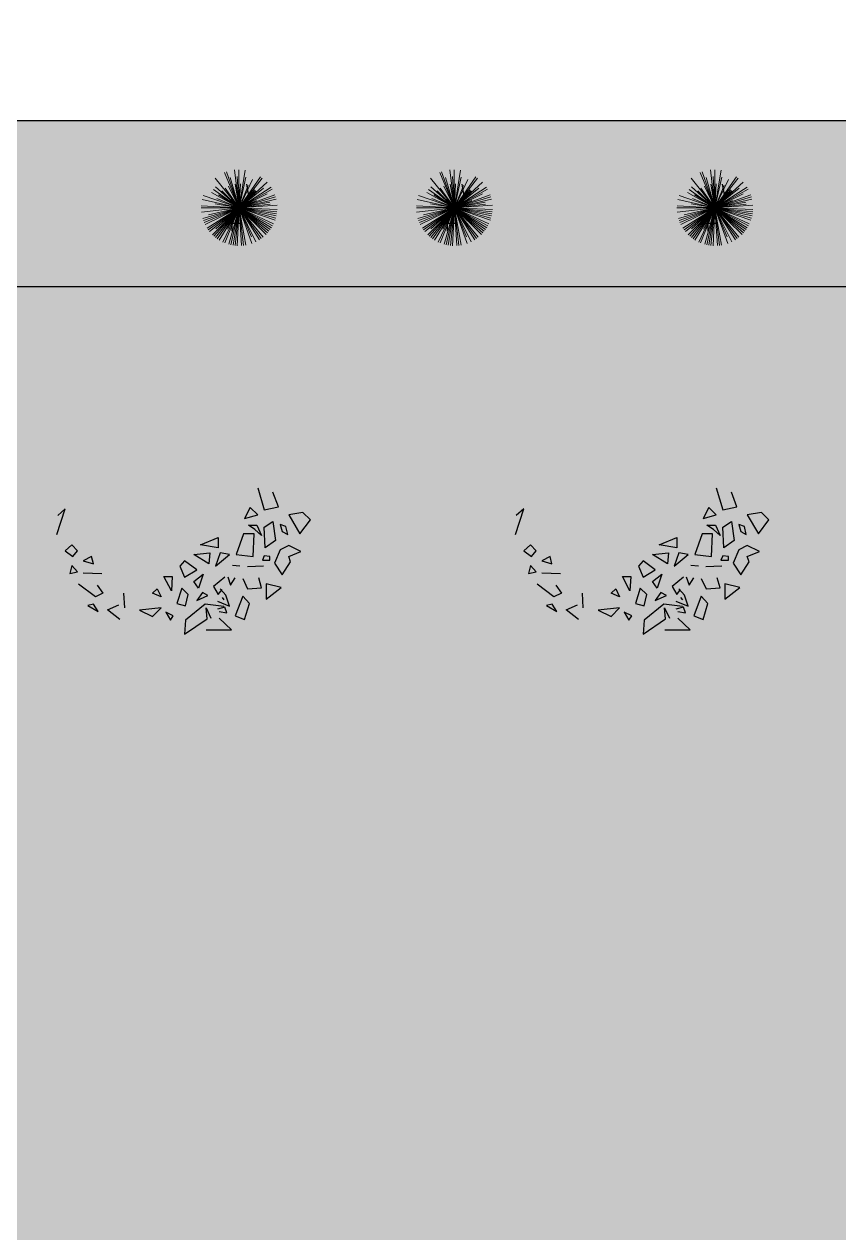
# Model space of a CAD drawing. Header units: millimetres. Extents: x -1544140 to 7445918, y -1294905 to 2019878.
# Drawn here: x 2053626 to 2055475, y 32585 to 35326 of the extents above; entities that cross this region are included whole.
import ezdxf

# ---------------------------------------------------------------- set-up
doc = ezdxf.new("R2010")
doc.units = ezdxf.units.MM
doc.header["$MEASUREMENT"] = 0
doc.layers.add('marc det', color=74, linetype='Continuous', lineweight=18)
picture_1 = doc.add_image_def('image5.png', size_in_pixel=(1482, 826))

msp = doc.modelspace()

# ---------------------------------------------------------------- hatches: boundary and pattern name
at = {"true_color": 0x8dc133, "transparency": 33554687}
h = msp.add_hatch(color=65, dxfattribs=at)
h.dxf.hatch_style = 1
h.paths.add_polyline_path([(2058372.1, 31146.3, -0.388077), (2057965.2, 30688), (2053469.6, 30688, -0.416277), (2052635.9, 31290.8), (2052635.9, 34182.4, -0.394381), (2053167, 35107.6), (2057632.6, 35107.6, -0.352206), (2058372.1, 34526.8)])
h.paths.add_polyline_path([(2053433.3, 31063.9, -0.417198), (2053011.8, 31325.5), (2053011.8, 34233.1, -0.386529), (2053233, 34731.7), (2057635.1, 34731.7, -0.326949), (2057996.2, 34476.3), (2057996.2, 31063.9)], flags=16)
at = {"true_color": 0xb8d93f, "transparency": 33554687}
h = msp.add_hatch(color=63, dxfattribs=at)
h.dxf.hatch_style = 1
h.paths.add_polyline_path([(2057996.2, 34476.3, 0.326949), (2057635.1, 34731.7), (2053233, 34731.7, 0.386529), (2053011.8, 34233.1), (2053011.8, 31325.5, 0.417198), (2053433.3, 31063.9), (2057937.4, 31063.9, 0.351898), (2057996.2, 31142.5)])
at = {"layer": 'marc det'}
for points in [[(2053838.1, 34476.2), (2053781.6, 34461.1), (2053763, 34437.2), (2053729, 34389.4), (2053693.1, 34385.2), (2053688.3, 34343.9), (2053702.1, 34326.5), (2053691.8, 34300.2), (2053652.1, 34225.9), (2053664.9, 34200.2), (2053686.7, 34168.2), (2053687.1, 34140), (2053643.8, 34123.4), (2053704.1, 34119.1), (2053696.6, 34091.5), (2053716.2, 34071.1), (2053718.6, 34045.4), (2053748.3, 34012.9), (2053758, 33976.5), (2053785.4, 33955.7), (2053805.3, 33959.6), (2053831.5, 33944.6), (2053843.4, 33910.6), (2053851.8, 33867.9), (2053861, 33900), (2053889.5, 33925.7), (2053925.3, 33914.6), (2053949, 33899.1), (2053978.1, 33908.9), (2054009.2, 33909), (2054029.1, 33886.7), (2054036.9, 33912.4), (2054069.5, 33930.9), (2054103.4, 33929.5), (2054138.8, 33946.6), (2054149.5, 33970.8), (2054168.3, 33980.6), (2054193.2, 33985.5), (2054202, 34019.5), (2054218.8, 34038.9), (2054264.4, 34043.9), (2054299.4, 34036.6), (2054269.6, 34057), (2054247.2, 34078.8), (2054248.3, 34099.2), (2054268.7, 34127.4), (2054285.3, 34160.9), (2054282.5, 34188.6), (2054287.3, 34256.1), (2054343.6, 34285.3), (2054274.7, 34280.8), (2054255.5, 34312.3), (2054252.3, 34341.9), (2054231.4, 34382.2), (2054206.6, 34403.5), (2054195.1, 34435.5), (2054169.6, 34446.7), (2054136.5, 34470.4), (2054109.2, 34467.7), (2054109.9, 34513.6), (2054080.8, 34477.6), (2054070.1, 34505.7), (2054055.8, 34513), (2054021.2, 34523.1), (2054014, 34514.9), (2053950.3, 34510.4), (2053932.7, 34521), (2053901.5, 34508.8), (2053877.5, 34512.2), (2053853.3, 34543.7), (2053830.7, 34579.6), (2053840, 34545.2), (2053849.6, 34496.6)], [(2054878.4, 34476.2), (2054821.9, 34461.1), (2054803.3, 34437.2), (2054769.3, 34389.4), (2054733.4, 34385.2), (2054728.6, 34343.9), (2054742.4, 34326.5), (2054732.1, 34300.2), (2054692.4, 34225.9), (2054705.2, 34200.2), (2054727, 34168.2), (2054727.4, 34140), (2054684.1, 34123.4), (2054744.4, 34119.1), (2054736.9, 34091.5), (2054756.5, 34071.1), (2054758.9, 34045.4), (2054788.6, 34012.9), (2054798.3, 33976.5), (2054825.7, 33955.7), (2054845.6, 33959.6), (2054871.8, 33944.6), (2054883.7, 33910.6), (2054892.1, 33867.9), (2054901.3, 33900), (2054929.8, 33925.7), (2054965.6, 33914.6), (2054989.3, 33899.1), (2055018.4, 33908.9), (2055049.5, 33909), (2055069.4, 33886.7), (2055077.2, 33912.4), (2055109.8, 33930.9), (2055143.6, 33929.5), (2055179.1, 33946.6), (2055189.8, 33970.8), (2055208.6, 33980.6), (2055233.5, 33985.5), (2055242.3, 34019.5), (2055259.1, 34038.9), (2055304.7, 34043.9), (2055339.7, 34036.6), (2055309.9, 34057), (2055287.5, 34078.8), (2055288.6, 34099.2), (2055308.9, 34127.4), (2055325.6, 34160.9), (2055322.8, 34188.6), (2055327.6, 34256.1), (2055383.9, 34285.3), (2055315, 34280.8), (2055295.8, 34312.3), (2055292.6, 34341.9), (2055271.7, 34382.2), (2055246.9, 34403.5), (2055235.4, 34435.5), (2055209.9, 34446.7), (2055176.8, 34470.4), (2055149.5, 34467.7), (2055150.2, 34513.6), (2055121.1, 34477.6), (2055110.4, 34505.7), (2055096.1, 34513), (2055061.5, 34523.1), (2055054.3, 34514.9), (2054990.6, 34510.4), (2054973, 34521), (2054941.8, 34508.8), (2054917.8, 34512.2), (2054893.5, 34543.7), (2054871, 34579.6), (2054880.3, 34545.2), (2054889.9, 34496.6)]]:
    msp.add_hatch(color=102, dxfattribs=at).paths.add_polyline_path(points)

# ---------------------------------------------------------------- linework, layer by layer
at = {"color": 116, "lineweight": -2, "true_color": 0x136734}
for p, q in [((2054136.3, 34936), (2054131.4, 34963.6)), ((2054624.6, 34936), (2054619.8, 34963.6)), ((2055215.8, 34936), (2055210.9, 34963.6))]:
    msp.add_line(p, q, dxfattribs=at)
at = {"color": 116, "true_color": 0x136734}
for p, q in [((2054079.6, 34875.1), (2054116.2, 34875.1)), ((2054097.9, 34893.4), (2054097.9, 34856.8)), ((2054568, 34875.1), (2054604.5, 34875.1)), ((2054586.3, 34893.4), (2054586.3, 34856.8)), ((2055159.1, 34875.1), (2055195.7, 34875.1)), ((2055177.4, 34893.4), (2055177.4, 34856.8))]:
    msp.add_line(p, q, dxfattribs=at)
at = {"color": 96}
for p, q in [((2054156.4, 34275), (2054171.3, 34225.1)), ((2055196.7, 34275), (2055211.6, 34225.1)), ((2054203.3, 34231.7), (2054190.5, 34265)), ((2055243.6, 34231.7), (2055230.8, 34265)), ((2053700.6, 34168.6), (2053719.7, 34226.8)), ((2053719.7, 34226.8), (2053702.7, 34211.8)), ((2054139.3, 34230.1), (2054126.6, 34205.2)), ((2054156.4, 34213.5), (2054139.3, 34230.1)), ((2054171.3, 34225.1), (2054203.3, 34231.7)), ((2054258.6, 34218.5), (2054226.7, 34213.5)), ((2054275.7, 34201.8), (2054258.6, 34218.5)), ((2054740.9, 34168.6), (2054760, 34226.8)), ((2054760, 34226.8), (2054743, 34211.8)), ((2055179.6, 34230.1), (2055166.9, 34205.2)), ((2055196.7, 34213.5), (2055179.6, 34230.1)), ((2055211.6, 34225.1), (2055243.6, 34231.7)), ((2055298.9, 34218.5), (2055267, 34213.5)), ((2055316, 34201.8), (2055298.9, 34218.5)), ((2054126.6, 34205.2), (2054156.4, 34213.5)), ((2054135.1, 34190.2), (2054154.3, 34190.2)), ((2054150, 34180.2), (2054135.1, 34190.2)), ((2054154.3, 34190.2), (2054164.9, 34166.9)), ((2054171.3, 34185.2), (2054190.5, 34198.5)), ((2054190.5, 34198.5), (2054196.9, 34155.3)), ((2054220.3, 34186.9), (2054207.5, 34191.9)), ((2054207.5, 34191.9), (2054211.8, 34175.3)), ((2054226.7, 34213.5), (2054252.2, 34170.3)), ((2054252.2, 34170.3), (2054275.7, 34201.8)), ((2055166.9, 34205.2), (2055196.7, 34213.5)), ((2055175.4, 34190.2), (2055194.6, 34190.2)), ((2055190.3, 34180.2), (2055175.4, 34190.2)), ((2055194.6, 34190.2), (2055205.2, 34166.9)), ((2055211.6, 34185.2), (2055230.8, 34198.5)), ((2055230.8, 34198.5), (2055237.2, 34155.3)), ((2055260.6, 34186.9), (2055247.8, 34191.9)), ((2055247.8, 34191.9), (2055252.1, 34175.3)), ((2055267, 34213.5), (2055292.5, 34170.3)), ((2055292.5, 34170.3), (2055316, 34201.8)), ((2054026.5, 34145.4), (2054066.9, 34162)), ((2054066.9, 34162), (2054066.9, 34138.7)), ((2054124.4, 34170.3), (2054107.4, 34123.7)), ((2054147.9, 34170.3), (2054124.4, 34170.3)), ((2054145.7, 34118.8), (2054147.9, 34170.3)), ((2054164.9, 34166.9), (2054150, 34180.2)), ((2054173.4, 34138.7), (2054171.3, 34185.2)), ((2054211.8, 34175.3), (2054224.6, 34168.6)), ((2054224.6, 34168.6), (2054220.3, 34186.9)), ((2055066.8, 34145.4), (2055107.2, 34162)), ((2055107.2, 34162), (2055107.2, 34138.7)), ((2055164.7, 34170.3), (2055147.7, 34123.7)), ((2055188.2, 34170.3), (2055164.7, 34170.3)), ((2055186, 34118.8), (2055188.2, 34170.3)), ((2055205.2, 34166.9), (2055190.3, 34180.2)), ((2055213.7, 34138.7), (2055211.6, 34185.2)), ((2055252.1, 34175.3), (2055264.8, 34168.6)), ((2055264.8, 34168.6), (2055260.6, 34186.9)), ((2053734.6, 34145.4), (2053719.7, 34132.1)), ((2053747.4, 34132.1), (2053734.6, 34145.4)), ((2054066.9, 34138.7), (2054026.5, 34145.4)), ((2054196.9, 34155.3), (2054173.4, 34138.7)), ((2054207.5, 34133.7), (2054194.7, 34103.8)), ((2054226.7, 34143.7), (2054207.5, 34133.7)), ((2054254.4, 34130.4), (2054226.7, 34143.7)), ((2054774.9, 34145.4), (2054760, 34132.1)), ((2054787.7, 34132.1), (2054774.9, 34145.4)), ((2055107.2, 34138.7), (2055066.8, 34145.4)), ((2055237.2, 34155.3), (2055213.7, 34138.7)), ((2055247.8, 34133.7), (2055235, 34103.8)), ((2055267, 34143.7), (2055247.8, 34133.7)), ((2055294.7, 34130.4), (2055267, 34143.7)), ((2053719.7, 34132.1), (2053736.8, 34118.8)), ((2053736.8, 34118.8), (2053747.4, 34132.1)), ((2053779.4, 34118.8), (2053760.2, 34108.8)), ((2053760.2, 34108.8), (2053783.6, 34102.1)), ((2053783.6, 34102.1), (2053779.4, 34118.8)), ((2053990.2, 34108.8), (2053979.6, 34097.2)), ((2054017.9, 34088.9), (2053990.2, 34108.8)), ((2054011.5, 34123.7), (2054047.8, 34127.1)), ((2054045.6, 34102.1), (2054011.5, 34123.7)), ((2054047.8, 34127.1), (2054045.6, 34102.1)), ((2054071.2, 34127.1), (2054060.5, 34097.2)), ((2054060.5, 34097.2), (2054092.5, 34123.7)), ((2054092.5, 34123.7), (2054071.2, 34127.1)), ((2054107.4, 34123.7), (2054145.7, 34118.8)), ((2054171.3, 34120.4), (2054167, 34110.4)), ((2054167, 34110.4), (2054184.1, 34110.4)), ((2054184.1, 34118.8), (2054171.3, 34120.4)), ((2054184.1, 34110.4), (2054184.1, 34118.8)), ((2054211.8, 34077.2), (2054231, 34107.1)), ((2054226.7, 34118.8), (2054254.4, 34130.4)), ((2054231, 34107.1), (2054226.7, 34118.8)), ((2054760, 34132.1), (2054777.1, 34118.8)), ((2054777.1, 34118.8), (2054787.7, 34132.1)), ((2054819.7, 34118.8), (2054800.5, 34108.8)), ((2054800.5, 34108.8), (2054823.9, 34102.1)), ((2054823.9, 34102.1), (2054819.7, 34118.8)), ((2055030.5, 34108.8), (2055019.9, 34097.2)), ((2055058.2, 34088.9), (2055030.5, 34108.8)), ((2055051.8, 34123.7), (2055088.1, 34127.1)), ((2055085.9, 34102.1), (2055051.8, 34123.7)), ((2055088.1, 34127.1), (2055085.9, 34102.1)), ((2055111.5, 34127.1), (2055100.8, 34097.2)), ((2055100.8, 34097.2), (2055132.8, 34123.7)), ((2055132.8, 34123.7), (2055111.5, 34127.1)), ((2055147.7, 34123.7), (2055186, 34118.8)), ((2055211.6, 34120.4), (2055207.3, 34110.4)), ((2055207.3, 34110.4), (2055224.4, 34110.4)), ((2055224.4, 34118.8), (2055211.6, 34120.4)), ((2055224.4, 34110.4), (2055224.4, 34118.8)), ((2055252.1, 34077.2), (2055271.2, 34107.1)), ((2055267, 34118.8), (2055294.7, 34130.4)), ((2055271.2, 34107.1), (2055267, 34118.8)), ((2053734.6, 34098.8), (2053730.4, 34080.6)), ((2053730.4, 34080.6), (2053747.4, 34083.9)), ((2053747.4, 34083.9), (2053734.6, 34098.8)), ((2053760.2, 34082.2), (2053802.8, 34080.6)), ((2053979.6, 34097.2), (2053990.2, 34072.2)), ((2053990.2, 34072.2), (2054017.9, 34088.9)), ((2054011.5, 34062.3), (2054032.8, 34078.9)), ((2054032.8, 34078.9), (2054022.2, 34047.3)), ((2054115.9, 34097.2), (2054098.9, 34098.8)), ((2054169.2, 34097.2), (2054133, 34095.5)), ((2054194.7, 34103.8), (2054211.8, 34077.2)), ((2054774.9, 34098.8), (2054770.7, 34080.6)), ((2054770.7, 34080.6), (2054787.7, 34083.9)), ((2054787.7, 34083.9), (2054774.9, 34098.8)), ((2054800.5, 34082.2), (2054843.1, 34080.6)), ((2055019.9, 34097.2), (2055030.5, 34072.2)), ((2055030.5, 34072.2), (2055058.2, 34088.9)), ((2055051.8, 34062.3), (2055073.1, 34078.9)), ((2055073.1, 34078.9), (2055062.5, 34047.3)), ((2055156.2, 34097.2), (2055139.2, 34098.8)), ((2055209.5, 34097.2), (2055173.3, 34095.5)), ((2055235, 34103.8), (2055252.1, 34077.2)), ((2053788, 34027.6), (2053749.7, 34055.9)), ((2053792.3, 34054.2), (2053805, 34035.9)), ((2053960.4, 34040.7), (2053943.4, 34073.9)), ((2053943.4, 34073.9), (2053962.6, 34073.9)), ((2053962.6, 34073.9), (2053960.4, 34040.7)), ((2054022.2, 34047.3), (2054011.5, 34062.3)), ((2054081.8, 34072.2), (2054056.3, 34050.6)), ((2054056.3, 34050.6), (2054066.9, 34032.4)), ((2054088.3, 34072.5), (2054094.7, 34054.2)), ((2054094.7, 34054.2), (2054105.4, 34070.8)), ((2054122.4, 34069.1), (2054133.1, 34045.9)), ((2054165, 34047.6), (2054158.6, 34070.8)), ((2054209.6, 34049), (2054175.6, 34057.3)), ((2054175.6, 34057.3), (2054175.6, 34022.4)), ((2054828.3, 34027.6), (2054790, 34055.9)), ((2054832.6, 34054.2), (2054845.3, 34035.9)), ((2055000.7, 34040.7), (2054983.7, 34073.9)), ((2054983.7, 34073.9), (2055002.8, 34073.9)), ((2055002.8, 34073.9), (2055000.7, 34040.7)), ((2055062.5, 34047.3), (2055051.8, 34062.3)), ((2055122.1, 34072.2), (2055096.6, 34050.6)), ((2055096.6, 34050.6), (2055107.2, 34032.4)), ((2055128.6, 34072.5), (2055135, 34054.2)), ((2055135, 34054.2), (2055145.7, 34070.8)), ((2055162.7, 34069.1), (2055173.4, 34045.9)), ((2055205.3, 34047.6), (2055198.9, 34070.8)), ((2055249.9, 34049), (2055215.9, 34057.3)), ((2055215.9, 34057.3), (2055215.9, 34022.4)), ((2053805, 34035.9), (2053788, 34027.6)), ((2053851.8, 34035.7), (2053853.9, 34002.5)), ((2053917.8, 34035.7), (2053928.5, 34045.6)), ((2053937, 34027.4), (2053917.8, 34035.7)), ((2053928.5, 34045.6), (2053937, 34027.4)), ((2053983.8, 34047.3), (2053973.2, 34012.4)), ((2053998.8, 34032.4), (2053983.8, 34047.3)), ((2053992.4, 34007.4), (2053998.8, 34032.4)), ((2054030.7, 34037.4), (2054017.9, 34019.1)), ((2054017.9, 34019.1), (2054043.5, 34030.7)), ((2054043.5, 34030.7), (2054030.7, 34037.4)), ((2054066.9, 34032.4), (2054075.5, 34044)), ((2054084.1, 34030.9), (2054071.3, 34045.9)), ((2054075.5, 34025.7), (2054079.7, 34020.7)), ((2054092.6, 34006), (2054084.1, 34030.9)), ((2054122.4, 34029.3), (2054105.4, 33984.4)), ((2054137.3, 34012.6), (2054122.4, 34029.3)), ((2054133.1, 34045.9), (2054165, 34047.6)), ((2054175.6, 34022.4), (2054209.6, 34049)), ((2054845.3, 34035.9), (2054828.3, 34027.6)), ((2054892.1, 34035.7), (2054894.2, 34002.5)), ((2054958.1, 34035.7), (2054968.8, 34045.6)), ((2054977.3, 34027.4), (2054958.1, 34035.7)), ((2054968.8, 34045.6), (2054977.3, 34027.4)), ((2055024.1, 34047.3), (2055013.5, 34012.4)), ((2055039.1, 34032.4), (2055024.1, 34047.3)), ((2055032.7, 34007.4), (2055039.1, 34032.4)), ((2055071, 34037.4), (2055058.2, 34019.1)), ((2055058.2, 34019.1), (2055083.8, 34030.7)), ((2055083.8, 34030.7), (2055071, 34037.4)), ((2055107.2, 34032.4), (2055115.8, 34044)), ((2055124.4, 34030.9), (2055111.6, 34045.9)), ((2055115.8, 34025.7), (2055120, 34020.7)), ((2055132.9, 34006), (2055124.4, 34030.9)), ((2055162.7, 34029.3), (2055145.7, 33984.4)), ((2055177.6, 34012.6), (2055162.7, 34029.3)), ((2055173.4, 34045.9), (2055205.3, 34047.6)), ((2055215.9, 34022.4), (2055249.9, 34049)), ((2053783.7, 34011), (2053771, 34007.7)), ((2053771, 34007.7), (2053794.4, 33994.4)), ((2053794.4, 33994.4), (2053783.7, 34011)), ((2053815.7, 33997.7), (2053841.3, 34009.3)), ((2053843.4, 33976.1), (2053815.7, 33997.7)), ((2053937, 34002.5), (2053888, 33997.5)), ((2053888, 33997.5), (2053917.8, 33982.5)), ((2053917.8, 33982.5), (2053937, 34002.5)), ((2053973.2, 34012.4), (2053992.4, 34007.4)), ((2054037.1, 34010.8), (2053992.4, 33974.2)), ((2054079.7, 34005.8), (2054037.1, 34010.8)), ((2054041.4, 33977.5), (2054039.2, 34002.5)), ((2054039.2, 34002.5), (2054049.9, 33979.2)), ((2054064.9, 34017.6), (2054092.6, 34006)), ((2054082, 34004.4), (2054064.9, 33999.4)), ((2054086.2, 33991.1), (2054082, 34004.4)), ((2054126.7, 33976.1), (2054137.3, 34012.6)), ((2054824, 34011), (2054811.3, 34007.7)), ((2054811.3, 34007.7), (2054834.7, 33994.4)), ((2054834.7, 33994.4), (2054824, 34011)), ((2054856, 33997.7), (2054881.6, 34009.3)), ((2054883.7, 33976.1), (2054856, 33997.7)), ((2054977.3, 34002.5), (2054928.3, 33997.5)), ((2054928.3, 33997.5), (2054958.1, 33982.5)), ((2054958.1, 33982.5), (2054977.3, 34002.5)), ((2055013.5, 34012.4), (2055032.7, 34007.4)), ((2055077.4, 34010.8), (2055032.7, 33974.2)), ((2055120, 34005.8), (2055077.4, 34010.8)), ((2055081.7, 33977.5), (2055079.5, 34002.5)), ((2055079.5, 34002.5), (2055090.2, 33979.2)), ((2055105.2, 34017.6), (2055132.9, 34006)), ((2055122.3, 34004.4), (2055105.2, 33999.4)), ((2055126.5, 33991.1), (2055122.3, 34004.4)), ((2055167, 33976.1), (2055177.6, 34012.6)), ((2053964.7, 33984.2), (2053947.6, 33992.5)), ((2053947.6, 33992.5), (2053958.3, 33974.2)), ((2053958.3, 33974.2), (2053964.7, 33984.2)), ((2053990.2, 33942.6), (2054041.4, 33977.5)), ((2053992.4, 33974.2), (2053990.2, 33942.6)), ((2054069.2, 33994.4), (2054086.2, 33991.1)), ((2054096.9, 33952.8), (2054069.2, 33979.4)), ((2054105.4, 33984.4), (2054126.7, 33976.1)), ((2055005, 33984.2), (2054987.9, 33992.5)), ((2054987.9, 33992.5), (2054998.6, 33974.2)), ((2054998.6, 33974.2), (2055005, 33984.2)), ((2055030.5, 33942.6), (2055081.7, 33977.5)), ((2055032.7, 33974.2), (2055030.5, 33942.6)), ((2055109.5, 33994.4), (2055126.5, 33991.1)), ((2055137.2, 33952.8), (2055109.5, 33979.4)), ((2055145.7, 33984.4), (2055167, 33976.1)), ((2054039.3, 33952.8), (2054096.9, 33952.8)), ((2055079.6, 33952.8), (2055137.2, 33952.8))]:
    msp.add_line(p, q, dxfattribs=at)
for points in [[(2053167, 35107.6), (2057649.8, 35107.6)], [(2053233, 34731.7), (2057649.8, 34731.7)]]:
    msp.add_lwpolyline(points)
at = {"layer": 'marc det', "color": 116, "true_color": 0x136734}
for p, q in [((2054114.2, 34910.1), (2054080.7, 34989.6)), ((2054114.2, 34910.1), (2054085.2, 34991.3)), ((2054114.2, 34910.1), (2054104, 34995.7)), ((2054114.2, 34910.1), (2054113.7, 34996.3)), ((2054114.2, 34910.1), (2054128.1, 34995.2)), ((2054602.5, 34910.1), (2054569.1, 34989.6)), ((2054602.5, 34910.1), (2054573.6, 34991.3)), ((2054602.5, 34910.1), (2054592.4, 34995.7)), ((2054602.5, 34910.1), (2054602, 34996.3)), ((2054602.5, 34910.1), (2054616.5, 34995.2)), ((2055193.7, 34910.1), (2055160.2, 34989.6)), ((2055193.7, 34910.1), (2055164.7, 34991.3)), ((2055193.7, 34910.1), (2055183.5, 34995.7)), ((2055193.7, 34910.1), (2055193.2, 34996.3)), ((2055193.7, 34910.1), (2055207.6, 34995.2)), ((2054114.2, 34910.1), (2054060, 34977.2)), ((2054114.2, 34910.1), (2054060.7, 34957.3)), ((2054114.2, 34910.1), (2054090.2, 34959.2)), ((2054114.2, 34910.1), (2054094.1, 34978.3)), ((2054114.2, 34910.1), (2054104.8, 34963.8)), ((2054114.2, 34910.1), (2054109.8, 34980.9)), ((2054113.4, 34909.2), (2054162.9, 34979.8)), ((2054162.9, 34979.8), (2054113.4, 34909.2)), ((2054113.4, 34909.2), (2054166.7, 34976.9)), ((2054114.2, 34910.1), (2054129.6, 34979.3)), ((2054114.2, 34910.1), (2054144.5, 34974.1)), ((2054114.2, 34910.1), (2054178.1, 34967.9)), ((2054114.2, 34910.1), (2054116.9, 34964.5)), ((2054114.2, 34910.1), (2054134.7, 34960.4)), ((2054114.2, 34910.1), (2054186.9, 34956.4)), ((2054602.5, 34910.1), (2054548.4, 34977.2)), ((2054602.5, 34910.1), (2054549.1, 34957.3)), ((2054602.5, 34910.1), (2054578.5, 34959.2)), ((2054602.5, 34910.1), (2054582.5, 34978.3)), ((2054602.5, 34910.1), (2054593.1, 34963.8)), ((2054602.5, 34910.1), (2054598.1, 34980.9)), ((2054601.7, 34909.2), (2054651.2, 34979.8)), ((2054651.2, 34979.8), (2054601.7, 34909.2)), ((2054601.7, 34909.2), (2054655.1, 34976.9)), ((2054602.5, 34910.1), (2054617.9, 34979.3)), ((2054602.5, 34910.1), (2054632.9, 34974.1)), ((2054602.5, 34910.1), (2054666.5, 34967.9)), ((2054602.5, 34910.1), (2054605.3, 34964.5)), ((2054602.5, 34910.1), (2054623, 34960.4)), ((2054602.5, 34910.1), (2054675.3, 34956.4)), ((2055193.7, 34910.1), (2055139.6, 34977.2)), ((2055193.7, 34910.1), (2055140.2, 34957.3)), ((2055193.7, 34910.1), (2055169.7, 34959.2)), ((2055193.7, 34910.1), (2055173.6, 34978.3)), ((2055193.7, 34910.1), (2055184.3, 34963.8)), ((2055193.7, 34910.1), (2055189.3, 34980.9)), ((2055192.9, 34909.2), (2055242.4, 34979.8)), ((2055242.4, 34979.8), (2055192.9, 34909.2)), ((2055192.9, 34909.2), (2055246.2, 34976.9)), ((2055193.7, 34910.1), (2055209.1, 34979.3)), ((2055193.7, 34910.1), (2055224, 34974.1)), ((2055193.7, 34910.1), (2055257.6, 34967.9)), ((2055193.7, 34910.1), (2055196.4, 34964.5)), ((2055193.7, 34910.1), (2055214.2, 34960.4)), ((2055193.7, 34910.1), (2055266.4, 34956.4)), ((2054114.2, 34910.1), (2054030, 34928.8)), ((2054114.2, 34910.1), (2054032.7, 34938.1)), ((2054114.2, 34910.1), (2054051.5, 34944.3)), ((2054114.2, 34910.1), (2054055.7, 34951.1)), ((2054055.7, 34951.1), (2054114.2, 34910.1)), ((2054114.2, 34910.1), (2054063.3, 34930.9)), ((2054114.2, 34910.1), (2054067.5, 34939.1)), ((2054114.2, 34910.1), (2054075.2, 34948.6)), ((2054114.2, 34910.1), (2054082.3, 34954.6)), ((2054114.2, 34910.1), (2054169.3, 34954.6)), ((2054114.2, 34910.1), (2054189.4, 34952.3)), ((2054114.2, 34910.1), (2054150.1, 34950.8)), ((2054114.2, 34910.1), (2054152.4, 34948.7)), ((2054114.2, 34910.1), (2054177.8, 34941.2)), ((2054114.2, 34910.1), (2054195.4, 34939.1)), ((2054114.2, 34910.1), (2054196.9, 34934.5)), ((2054114.2, 34910.1), (2054198.1, 34929.8)), ((2054602.5, 34910.1), (2054518.4, 34928.8)), ((2054602.5, 34910.1), (2054521, 34938.1)), ((2054602.5, 34910.1), (2054539.8, 34944.3)), ((2054602.5, 34910.1), (2054544.1, 34951.1)), ((2054544.1, 34951.1), (2054602.5, 34910.1)), ((2054602.5, 34910.1), (2054551.6, 34930.9)), ((2054602.5, 34910.1), (2054555.9, 34939.1)), ((2054602.5, 34910.1), (2054563.6, 34948.6)), ((2054602.5, 34910.1), (2054570.6, 34954.6)), ((2054602.5, 34910.1), (2054657.6, 34954.6)), ((2054602.5, 34910.1), (2054677.8, 34952.3)), ((2054602.5, 34910.1), (2054638.5, 34950.8)), ((2054602.5, 34910.1), (2054640.7, 34948.7)), ((2054602.5, 34910.1), (2054666.1, 34941.2)), ((2054602.5, 34910.1), (2054683.8, 34939.1)), ((2054602.5, 34910.1), (2054685.2, 34934.5)), ((2054602.5, 34910.1), (2054686.5, 34929.8)), ((2055193.7, 34910.1), (2055109.5, 34928.8)), ((2055193.7, 34910.1), (2055112.2, 34938.1)), ((2055193.7, 34910.1), (2055131, 34944.3)), ((2055193.7, 34910.1), (2055135.2, 34951.1)), ((2055135.2, 34951.1), (2055193.7, 34910.1)), ((2055193.7, 34910.1), (2055142.8, 34930.9)), ((2055193.7, 34910.1), (2055147, 34939.1)), ((2055193.7, 34910.1), (2055154.7, 34948.6)), ((2055193.7, 34910.1), (2055161.8, 34954.6)), ((2055193.7, 34910.1), (2055248.8, 34954.6)), ((2055193.7, 34910.1), (2055268.9, 34952.3)), ((2055193.7, 34910.1), (2055229.6, 34950.8)), ((2055193.7, 34910.1), (2055231.9, 34948.7)), ((2055193.7, 34910.1), (2055257.3, 34941.2)), ((2055193.7, 34910.1), (2055274.9, 34939.1)), ((2055193.7, 34910.1), (2055276.4, 34934.5)), ((2055193.7, 34910.1), (2055277.6, 34929.8)), ((2054114.2, 34910.1), (2054028, 34909.6)), ((2054114.2, 34910.1), (2054028.1, 34914.4)), ((2054114.2, 34910.1), (2054028.6, 34899.9)), ((2054114.2, 34910.1), (2054031.5, 34885.7)), ((2054114.2, 34910.1), (2054033, 34881.1)), ((2054114.2, 34910.1), (2054034.8, 34876.6)), ((2054114.2, 34910.1), (2054036.8, 34872.2)), ((2054114.2, 34910.1), (2054041.5, 34863.8)), ((2054114.2, 34910.1), (2054044.2, 34859.8)), ((2054114.2, 34910.1), (2054044.4, 34893.7)), ((2054114.2, 34910.1), (2054047.1, 34856)), ((2054114.2, 34910.1), (2054053.6, 34848.8)), ((2054114.2, 34910.1), (2054057.1, 34845.5)), ((2054114.2, 34910.1), (2054059.8, 34919)), ((2054114.2, 34910.1), (2054060.9, 34842.4)), ((2054114.2, 34910.1), (2054061, 34862)), ((2054064.7, 34839.5), (2054114.2, 34910.1)), ((2054114.2, 34910.1), (2054064.7, 34839.5)), ((2054114.2, 34910.1), (2054068.8, 34836.8)), ((2054114.2, 34910.1), (2054077.3, 34832.2)), ((2054114.2, 34910.1), (2054081.7, 34830.3)), ((2054114.2, 34910.1), (2054087.8, 34861.6)), ((2054114.2, 34910.1), (2054090.8, 34827.1)), ((2054114.2, 34910.1), (2054095.5, 34825.9)), ((2054114.2, 34910.1), (2054100.3, 34825)), ((2054114.2, 34910.1), (2054105.1, 34824.4)), ((2054114.2, 34910.1), (2054109.9, 34824)), ((2054114.2, 34910.1), (2054153.9, 34926.8)), ((2054114.2, 34910.1), (2054184, 34922.4)), ((2054114.2, 34910.1), (2054184.6, 34918.5)), ((2054114.2, 34910.1), (2054200.3, 34915.5)), ((2054114.2, 34910.1), (2054200.3, 34905.8)), ((2054114.2, 34910.1), (2054143.2, 34828.9)), ((2054114.2, 34910.1), (2054124.4, 34824.5)), ((2054114.2, 34910.1), (2054129.2, 34825.2)), ((2054114.2, 34910.1), (2054119.6, 34824.1)), ((2054114.2, 34910.1), (2054141.9, 34844.3)), ((2054114.2, 34910.1), (2054152.1, 34832.7)), ((2054114.2, 34910.1), (2054160.5, 34837.4)), ((2054114.2, 34910.1), (2054164.5, 34840.1)), ((2054114.2, 34910.1), (2054168.4, 34843)), ((2054114.2, 34910.1), (2054175.5, 34849.5)), ((2054114.2, 34910.1), (2054178.8, 34853)), ((2054114.2, 34910.1), (2054181.9, 34856.8)), ((2054184.8, 34860.6), (2054114.2, 34910.1)), ((2054114.2, 34910.1), (2054187.5, 34864.7)), ((2054114.2, 34910.1), (2054189.9, 34868.9)), ((2054114.2, 34910.1), (2054192.1, 34873.2)), ((2054114.2, 34910.1), (2054198.4, 34891.4)), ((2054114.2, 34910.1), (2054199.3, 34896.2)), ((2054114.2, 34910.1), (2054199.9, 34901)), ((2054114.2, 34910.1), (2054195.7, 34882.1)), ((2054114.2, 34910.1), (2054197.2, 34886.7)), ((2054602.5, 34910.1), (2054516.3, 34909.6)), ((2054602.5, 34910.1), (2054516.4, 34914.4)), ((2054602.5, 34910.1), (2054516.9, 34899.9)), ((2054602.5, 34910.1), (2054519.8, 34885.7)), ((2054602.5, 34910.1), (2054521.3, 34881.1)), ((2054602.5, 34910.1), (2054523.1, 34876.6)), ((2054602.5, 34910.1), (2054525.1, 34872.2)), ((2054602.5, 34910.1), (2054529.8, 34863.8)), ((2054602.5, 34910.1), (2054532.5, 34859.8)), ((2054602.5, 34910.1), (2054532.7, 34893.7)), ((2054602.5, 34910.1), (2054535.5, 34856)), ((2054602.5, 34910.1), (2054541.9, 34848.8)), ((2054602.5, 34910.1), (2054545.5, 34845.5)), ((2054602.5, 34910.1), (2054548.2, 34919)), ((2054602.5, 34910.1), (2054549.2, 34842.4)), ((2054602.5, 34910.1), (2054549.3, 34862)), ((2054553.1, 34839.5), (2054602.5, 34910.1)), ((2054602.5, 34910.1), (2054553.1, 34839.5)), ((2054602.5, 34910.1), (2054557.1, 34836.8)), ((2054602.5, 34910.1), (2054565.6, 34832.2)), ((2054602.5, 34910.1), (2054570, 34830.3)), ((2054602.5, 34910.1), (2054576.1, 34861.6)), ((2054602.5, 34910.1), (2054579.2, 34827.1)), ((2054602.5, 34910.1), (2054583.9, 34825.9)), ((2054602.5, 34910.1), (2054588.6, 34825)), ((2054602.5, 34910.1), (2054593.4, 34824.4)), ((2054602.5, 34910.1), (2054598.2, 34824)), ((2054602.5, 34910.1), (2054642.3, 34926.8)), ((2054602.5, 34910.1), (2054672.3, 34922.4)), ((2054602.5, 34910.1), (2054672.9, 34918.5)), ((2054602.5, 34910.1), (2054688.6, 34915.5)), ((2054602.5, 34910.1), (2054688.7, 34905.8)), ((2054602.5, 34910.1), (2054631.5, 34828.9)), ((2054602.5, 34910.1), (2054612.7, 34824.5)), ((2054602.5, 34910.1), (2054617.5, 34825.2)), ((2054602.5, 34910.1), (2054607.9, 34824.1)), ((2054602.5, 34910.1), (2054630.3, 34844.3)), ((2054602.5, 34910.1), (2054640.4, 34832.7)), ((2054602.5, 34910.1), (2054648.9, 34837.4)), ((2054602.5, 34910.1), (2054652.9, 34840.1)), ((2054602.5, 34910.1), (2054656.7, 34843)), ((2054602.5, 34910.1), (2054663.9, 34849.5)), ((2054602.5, 34910.1), (2054667.2, 34853)), ((2054602.5, 34910.1), (2054670.3, 34856.8)), ((2054673.2, 34860.6), (2054602.5, 34910.1)), ((2054602.5, 34910.1), (2054675.8, 34864.7)), ((2054602.5, 34910.1), (2054678.3, 34868.9)), ((2054602.5, 34910.1), (2054680.4, 34873.2)), ((2054602.5, 34910.1), (2054686.7, 34891.4)), ((2054602.5, 34910.1), (2054687.6, 34896.2)), ((2054602.5, 34910.1), (2054688.3, 34901)), ((2054602.5, 34910.1), (2054684.1, 34882.1)), ((2054602.5, 34910.1), (2054685.5, 34886.7)), ((2055193.7, 34910.1), (2055107.5, 34909.6)), ((2055193.7, 34910.1), (2055107.6, 34914.4)), ((2055193.7, 34910.1), (2055108.1, 34899.9)), ((2055193.7, 34910.1), (2055111, 34885.7)), ((2055193.7, 34910.1), (2055112.5, 34881.1)), ((2055193.7, 34910.1), (2055114.3, 34876.6)), ((2055193.7, 34910.1), (2055116.3, 34872.2)), ((2055193.7, 34910.1), (2055121, 34863.8)), ((2055193.7, 34910.1), (2055123.7, 34859.8)), ((2055193.7, 34910.1), (2055123.9, 34893.7)), ((2055193.7, 34910.1), (2055126.6, 34856)), ((2055193.7, 34910.1), (2055133.1, 34848.8)), ((2055193.7, 34910.1), (2055136.6, 34845.5)), ((2055193.7, 34910.1), (2055139.3, 34919)), ((2055193.7, 34910.1), (2055140.4, 34842.4)), ((2055193.7, 34910.1), (2055140.5, 34862)), ((2055144.2, 34839.5), (2055193.7, 34910.1)), ((2055193.7, 34910.1), (2055144.2, 34839.5)), ((2055193.7, 34910.1), (2055148.3, 34836.8)), ((2055193.7, 34910.1), (2055156.8, 34832.2)), ((2055193.7, 34910.1), (2055161.2, 34830.3)), ((2055193.7, 34910.1), (2055167.3, 34861.6)), ((2055193.7, 34910.1), (2055170.3, 34827.1)), ((2055193.7, 34910.1), (2055175, 34825.9)), ((2055193.7, 34910.1), (2055179.8, 34825)), ((2055193.7, 34910.1), (2055184.6, 34824.4)), ((2055193.7, 34910.1), (2055189.4, 34824)), ((2055193.7, 34910.1), (2055233.4, 34926.8)), ((2055193.7, 34910.1), (2055263.5, 34922.4)), ((2055193.7, 34910.1), (2055264.1, 34918.5)), ((2055193.7, 34910.1), (2055279.8, 34915.5)), ((2055193.7, 34910.1), (2055279.8, 34905.8)), ((2055193.7, 34910.1), (2055222.7, 34828.9)), ((2055193.7, 34910.1), (2055203.9, 34824.5)), ((2055193.7, 34910.1), (2055208.7, 34825.2)), ((2055193.7, 34910.1), (2055199.1, 34824.1)), ((2055193.7, 34910.1), (2055221.4, 34844.3)), ((2055193.7, 34910.1), (2055231.6, 34832.7)), ((2055193.7, 34910.1), (2055240, 34837.4)), ((2055193.7, 34910.1), (2055244, 34840.1)), ((2055193.7, 34910.1), (2055247.9, 34843)), ((2055193.7, 34910.1), (2055255, 34849.5)), ((2055193.7, 34910.1), (2055258.3, 34853)), ((2055193.7, 34910.1), (2055261.4, 34856.8)), ((2055264.3, 34860.6), (2055193.7, 34910.1)), ((2055193.7, 34910.1), (2055267, 34864.7)), ((2055193.7, 34910.1), (2055269.4, 34868.9)), ((2055193.7, 34910.1), (2055271.6, 34873.2)), ((2055193.7, 34910.1), (2055277.9, 34891.4)), ((2055193.7, 34910.1), (2055278.8, 34896.2)), ((2055193.7, 34910.1), (2055279.4, 34901)), ((2055193.7, 34910.1), (2055275.3, 34882.1)), ((2055193.7, 34910.1), (2055276.7, 34886.7))]:
    msp.add_line(p, q, dxfattribs=at)

# ---------------------------------------------------------------- pictures from other files: only their frames are drawn
image = msp.add_image(picture_1, insert=(2023694, -11872.3), size_in_units=(114264.1, 63685.7))
image.dxf.flags = 7

doc.saveas('drawing.dxf')
